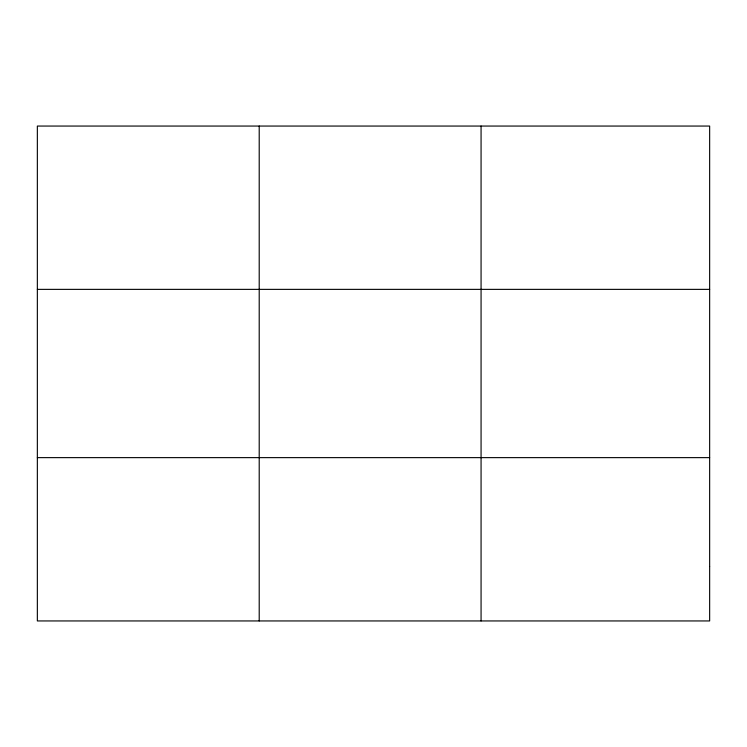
<?xml version="1.0" encoding="UTF-8"?>
<svg xmlns="http://www.w3.org/2000/svg" width="747" height="747" viewBox="0 0 747 747"><rect width="100%" height="100%" fill="white"/><g stroke="black" fill="none" stroke-linecap="round" stroke-linejoin="round"><path stroke-width="1.12" d="M259.209 126.056L259.209 620.944M481.068 126.056L481.068 620.944M37.35 289.369L709.65 289.369M37.35 457.631L709.65 457.631M709.65 566.506L709.65 620.944L37.35 620.944L37.35 126.056L709.65 126.056L709.65 566.506"/></g></svg>
